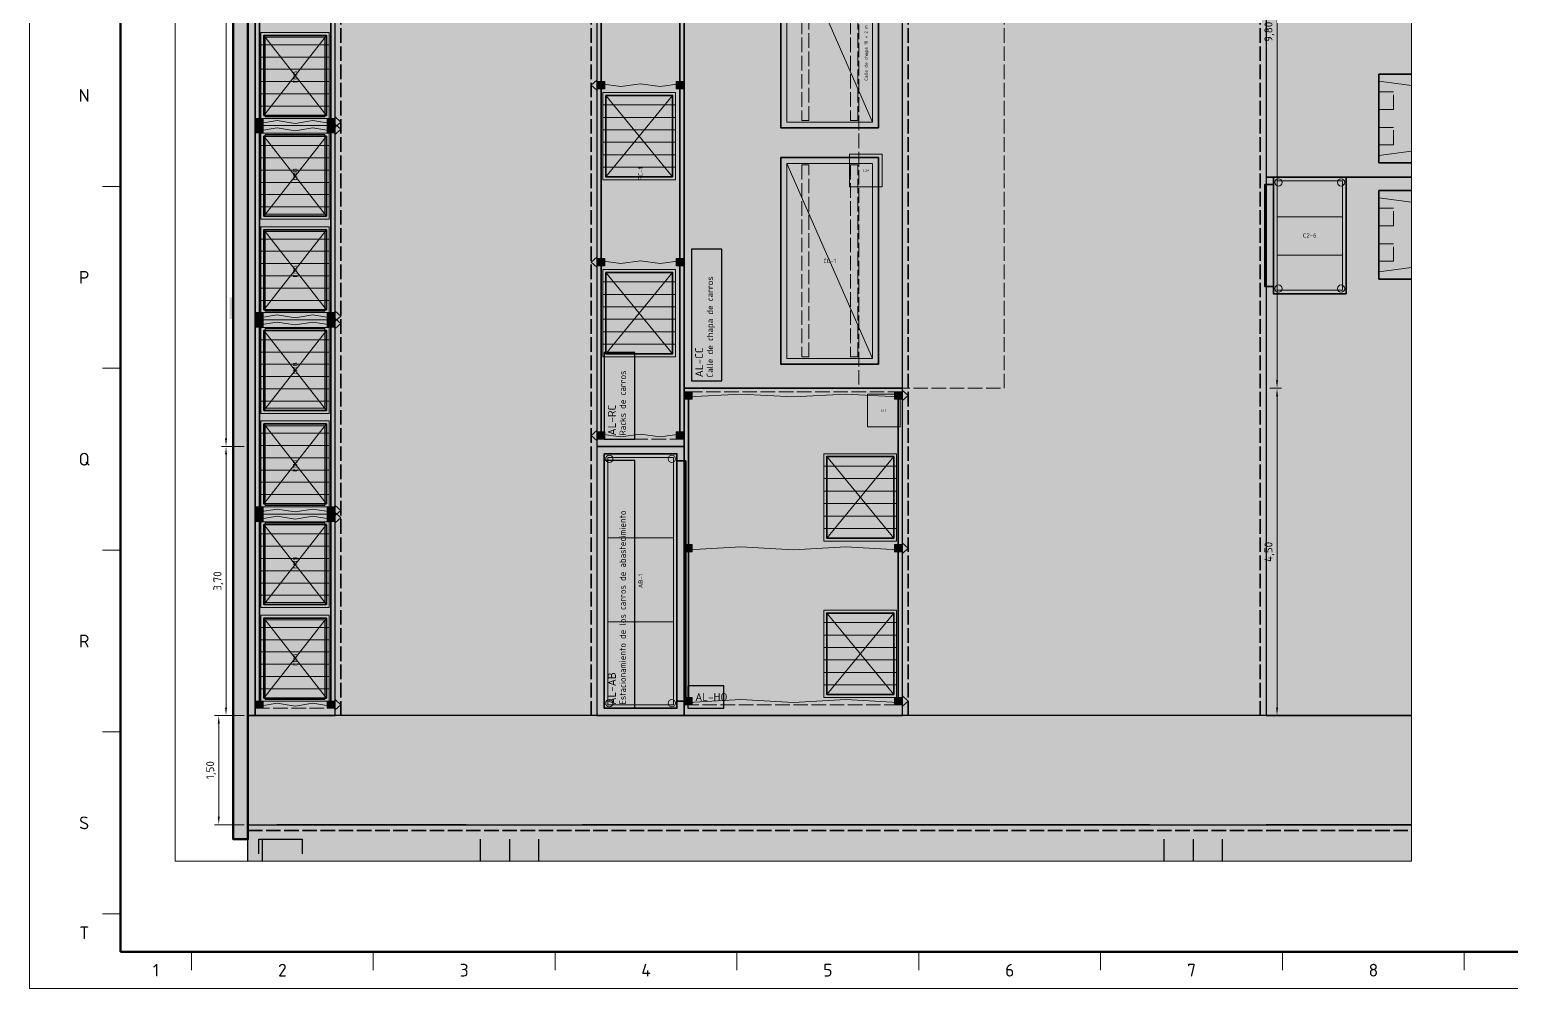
# Model space of a CAD drawing. Header units: millimetres. Extents: x 0 to 1189, y 0 to 841.
# Drawn here: x 0 to 407.4, y 0 to 263.6 of the extents above; entities that cross this region are included whole.
import ezdxf
from ezdxf.enums import TextEntityAlignment as Align

# ---------------------------------------------------------------- set-up
doc = ezdxf.new("R2010")
doc.units = ezdxf.units.MM
doc.linetypes.add('IRAM-E-TRAZOS', pattern=[5, 4, -1])
for name, color, linetype, lineweight in [('06-TEXTO', 7, 'CONTINUOUS', 25), ('07-RECUADRO', 7, 'CONTINUOUS', 70), ('08-FINA', 5, 'CONTINUOUS', 18), ('A-ABERTURA', 7, 'CONTINUOUS', 25), ('A-COLUMNA', 7, 'CONTINUOUS', 50), ('A-COTA', 7, 'CONTINUOUS', 18), ('A-EQUIPO-FINO', 8, 'CONTINUOUS', 13), ('A-EQUIPO-OCULTO', 8, 'IRAM-E-TRAZOS', 13), ('A-EQUIPO-RELLENO', 9, 'CONTINUOUS', 13), ('A-MURO', 7, 'CONTINUOUS', 50), ('A-RELLENO', 9, 'CONTINUOUS', 13), ('A-SECTOR', 1, 'CONTINUOUS', 25), ('A-SECTOR-TXT', 1, 'CONTINUOUS', 25), ('A-SEGURIDAD', 1, 'IRAM-E-TRAZOS', 18), ('A-TEXTO', 7, 'CONTINUOUS', 18)]:
    doc.layers.add(name, color=color, linetype=linetype, lineweight=lineweight)
for name, color, linetype, lineweight, true_color in [('A-DEFENSA', 2, 'CONTINUOUS', 35, 0xe6b400), ('A-EQUIPO', 30, 'CONTINUOUS', 35, 0xe67800), ('A-PASILLO', 2, 'IRAM-E-TRAZOS', 35, 0xd7a500), ('A-SENDA', 2, 'CONTINUOUS', 25, 0xd7a500)]:
    doc.layers.add(name, color=color, linetype=linetype, lineweight=lineweight, true_color=true_color)
doc.styles.add('ISO3098', font='isocpeur.ttf')
doc.dimstyles.new('FLAMA-IRAM', dxfattribs={"dimtxt": 3.5, "dimasz": 3.5, "dimexe": 2, "dimexo": 1.5, "dimgap": 1, "dimtad": 1, "dimdec": 1, "dimtxsty": 'ISO3098', "dimblk": 'IRAM_FLECHA', "dimblk1": 'IRAM_FLECHA', "dimblk2": 'IRAM_FLECHA', "dimcen": 2.5, "dimclrd": 3, "dimclre": 3, "dimclrt": 3, "dimazin": 3, "dimtfac": 1, "dimtmove": 0, "dimatfit": 3, "dimlwd": 18, "dimlwe": 18})

# ---------------------------------------------------------------- blocks, each defined once
blk = doc.blocks.new('IRAM_FLECHA')
blk.add_solid([(0, 0), (-1, 0.125), (-1, -0.125)])

msp = doc.modelspace()

# ---------------------------------------------------------------- hatches: boundary and pattern name
at = {"layer": 'A-ABERTURA', "true_color": 0x3c3c3c}
h = msp.add_hatch(color=7, dxfattribs=at)
h.dxf.hatch_style = 1
h.paths.add_polyline_path([(64, 41), (64, 46), (56, 46), (56, 41)])
at = {"layer": 'A-COLUMNA', "true_color": 0x000000}
h = msp.add_hatch(color=7, dxfattribs=at)
h.dxf.hatch_style = 1
h.paths.add_polyline_path([(55, 184), (61, 184), (61, 190), (55, 190)])
h = msp.add_hatch(color=7, dxfattribs=at)
h.dxf.hatch_style = 1
h.paths.add_polyline_path([(56, 41), (64, 41), (64, 49), (56, 49)])
h = msp.add_hatch(color=7, dxfattribs=at)
h.dxf.hatch_style = 1
h.paths.add_polyline_path([(208, 41), (216, 41), (216, 49), (208, 49)])
h = msp.add_hatch(color=7, dxfattribs=at)
h.dxf.hatch_style = 1
h.paths.add_polyline_path([(360, 41), (368, 41), (368, 49), (360, 49)])
at = {"layer": 'A-EQUIPO-RELLENO', "true_color": 0xe8ecf2}
h = msp.add_hatch(color=7, dxfattribs=at)
h.dxf.hatch_style = 1
h.paths.add_polyline_path([(233.4, 236.6), (233.4, 293.4), (206.6, 293.4), (206.6, 236.6)])
at = {"layer": 'A-EQUIPO-RELLENO', "true_color": 0xeedec0}
h = msp.add_hatch(color=7, dxfattribs=at)
h.dxf.hatch_style = 1
h.paths.add_polyline_path([(82.4, 239.2), (82.4, 262.8), (63.6, 262.8), (63.6, 239.2)])
at = {"layer": 'A-EQUIPO-RELLENO', "true_color": 0x969ba0}
h = msp.add_hatch(color=7, dxfattribs=at)
h.dxf.hatch_style = 1
h.paths.add_polyline_path([(156.2, 249.333), (156.2, 247.333), (158.2, 247.333), (158.2, 249.333)])
h = msp.add_hatch(color=7, dxfattribs=at)
h.dxf.hatch_style = 1
h.paths.add_polyline_path([(177.8, 249.333), (177.8, 247.333), (179.8, 247.333), (179.8, 249.333)])
at = {"layer": 'A-EQUIPO-RELLENO', "true_color": 0xe6e6e6}
h = msp.add_hatch(color=7, dxfattribs=at)
h.dxf.hatch_style = 1
h.paths.add_polyline_path([(371, 227), (371, 251.4), (380, 251.4), (380, 227)])
at = {"layer": 'A-EQUIPO-RELLENO', "true_color": 0xeedec0}
h = msp.add_hatch(color=7, dxfattribs=at)
h.dxf.hatch_style = 1
h.paths.add_polyline_path([(157.6, 246.333), (157.6, 222.333), (177.6, 222.333), (177.6, 246.333)])
at = {"layer": 'A-EQUIPO-RELLENO', "true_color": 0x969ba0}
h = msp.add_hatch(color=7, dxfattribs=at)
h.dxf.hatch_style = 1
h.paths.add_polyline_path([(64.2, 237.2), (64.2, 239.2), (62.2, 239.2), (62.2, 237.2)])
h = msp.add_hatch(color=7, dxfattribs=at)
h.dxf.hatch_style = 1
h.paths.add_polyline_path([(64.2, 235.2), (64.2, 237.2), (62.2, 237.2), (62.2, 235.2)])
h = msp.add_hatch(color=7, dxfattribs=at)
h.dxf.hatch_style = 1
h.paths.add_polyline_path([(83.8, 237.2), (83.8, 239.2), (81.8, 239.2), (81.8, 237.2)])
h = msp.add_hatch(color=7, dxfattribs=at)
h.dxf.hatch_style = 1
h.paths.add_polyline_path([(83.8, 235.2), (83.8, 237.2), (81.8, 237.2), (81.8, 235.2)])
at = {"layer": 'A-EQUIPO-RELLENO', "true_color": 0xeedec0}
h = msp.add_hatch(color=7, dxfattribs=at)
h.dxf.hatch_style = 1
h.paths.add_polyline_path([(82.4, 211.5), (82.4, 235.1), (63.6, 235.1), (63.6, 211.5)])
at = {"layer": 'A-EQUIPO-RELLENO', "true_color": 0xe8ecf2}
h = msp.add_hatch(color=7, dxfattribs=at)
h.dxf.hatch_style = 1
h.paths.add_polyline_path([(233.4, 171.6), (233.4, 228.4), (206.6, 228.4), (206.6, 171.6)])
at = {"layer": 'A-EQUIPO-RELLENO', "true_color": 0xeeeeee}
h = msp.add_hatch(color=7, dxfattribs=at)
h.dxf.hatch_style = 1
h.paths.add_polyline_path([(362, 191), (362, 223), (342, 223), (342, 191)])
at = {"layer": 'A-EQUIPO-RELLENO', "true_color": 0xe6e6e6}
h = msp.add_hatch(color=7, dxfattribs=at)
h.dxf.hatch_style = 1
h.paths.add_polyline_path([(371, 195), (371, 219.4), (380, 219.4), (380, 195)])
at = {"layer": 'A-EQUIPO-RELLENO', "true_color": 0xeedec0}
h = msp.add_hatch(color=7, dxfattribs=at)
h.dxf.hatch_style = 1
h.paths.add_polyline_path([(82.4, 185.8), (82.4, 209.4), (63.6, 209.4), (63.6, 185.8)])
at = {"layer": 'A-EQUIPO-RELLENO', "true_color": 0x969ba0}
h = msp.add_hatch(color=7, dxfattribs=at)
h.dxf.hatch_style = 1
h.paths.add_polyline_path([(156.2, 200.667), (156.2, 198.667), (158.2, 198.667), (158.2, 200.667)])
h = msp.add_hatch(color=7, dxfattribs=at)
h.dxf.hatch_style = 1
h.paths.add_polyline_path([(177.8, 200.667), (177.8, 198.667), (179.8, 198.667), (179.8, 200.667)])
at = {"layer": 'A-EQUIPO-RELLENO', "true_color": 0xeedec0}
h = msp.add_hatch(color=7, dxfattribs=at)
h.dxf.hatch_style = 1
h.paths.add_polyline_path([(157.6, 197.667), (157.6, 173.667), (177.6, 173.667), (177.6, 197.667)])
at = {"layer": 'A-EQUIPO-RELLENO', "true_color": 0x969ba0}
h = msp.add_hatch(color=7, dxfattribs=at)
h.dxf.hatch_style = 1
h.paths.add_polyline_path([(64.2, 183.8), (64.2, 185.8), (62.2, 185.8), (62.2, 183.8)])
h = msp.add_hatch(color=7, dxfattribs=at)
h.dxf.hatch_style = 1
h.paths.add_polyline_path([(64.2, 181.8), (64.2, 183.8), (62.2, 183.8), (62.2, 181.8)])
h = msp.add_hatch(color=7, dxfattribs=at)
h.dxf.hatch_style = 1
h.paths.add_polyline_path([(83.8, 183.8), (83.8, 185.8), (81.8, 185.8), (81.8, 183.8)])
h = msp.add_hatch(color=7, dxfattribs=at)
h.dxf.hatch_style = 1
h.paths.add_polyline_path([(83.8, 181.8), (83.8, 183.8), (81.8, 183.8), (81.8, 181.8)])
at = {"layer": 'A-EQUIPO-RELLENO', "true_color": 0xeedec0}
h = msp.add_hatch(color=7, dxfattribs=at)
h.dxf.hatch_style = 1
h.paths.add_polyline_path([(82.4, 158.1), (82.4, 181.7), (63.6, 181.7), (63.6, 158.1)])
at = {"layer": 'A-EQUIPO-RELLENO', "true_color": 0x969ba0}
h = msp.add_hatch(color=7, dxfattribs=at)
h.dxf.hatch_style = 1
h.paths.add_polyline_path([(182.2, 162), (182.2, 164), (180.2, 164), (180.2, 162)])
h = msp.add_hatch(color=7, dxfattribs=at)
h.dxf.hatch_style = 1
h.paths.add_polyline_path([(239.8, 162), (239.8, 164), (237.8, 164), (237.8, 162)])
at = {"layer": 'A-EQUIPO-RELLENO', "true_color": 0xeedec0}
h = msp.add_hatch(color=7, dxfattribs=at)
h.dxf.hatch_style = 1
h.paths.add_polyline_path([(82.4, 132.4), (82.4, 156), (63.6, 156), (63.6, 132.4)])
at = {"layer": 'A-EQUIPO-RELLENO', "true_color": 0x969ba0}
h = msp.add_hatch(color=7, dxfattribs=at)
h.dxf.hatch_style = 1
h.paths.add_polyline_path([(156.2, 153), (156.2, 151), (158.2, 151), (158.2, 153)])
h = msp.add_hatch(color=7, dxfattribs=at)
h.dxf.hatch_style = 1
h.paths.add_polyline_path([(177.8, 153), (177.8, 151), (179.8, 151), (179.8, 153)])
at = {"layer": 'A-EQUIPO-RELLENO', "true_color": 0xeeeeee}
h = msp.add_hatch(color=7, dxfattribs=at)
h.dxf.hatch_style = 1
h.paths.add_polyline_path([(158, 147), (158, 77), (178, 77), (178, 147)])
at = {"layer": 'A-EQUIPO-RELLENO', "true_color": 0xeedec0}
h = msp.add_hatch(color=7, dxfattribs=at)
h.dxf.hatch_style = 1
h.paths.add_polyline_path([(238.4, 123), (238.4, 147), (218.4, 147), (218.4, 123)])
at = {"layer": 'A-EQUIPO-RELLENO', "true_color": 0x969ba0}
h = msp.add_hatch(color=7, dxfattribs=at)
h.dxf.hatch_style = 1
h.paths.add_polyline_path([(64.2, 130.4), (64.2, 132.4), (62.2, 132.4), (62.2, 130.4)])
h = msp.add_hatch(color=7, dxfattribs=at)
h.dxf.hatch_style = 1
h.paths.add_polyline_path([(64.2, 128.4), (64.2, 130.4), (62.2, 130.4), (62.2, 128.4)])
h = msp.add_hatch(color=7, dxfattribs=at)
h.dxf.hatch_style = 1
h.paths.add_polyline_path([(83.8, 130.4), (83.8, 132.4), (81.8, 132.4), (81.8, 130.4)])
h = msp.add_hatch(color=7, dxfattribs=at)
h.dxf.hatch_style = 1
h.paths.add_polyline_path([(83.8, 128.4), (83.8, 130.4), (81.8, 130.4), (81.8, 128.4)])
at = {"layer": 'A-EQUIPO-RELLENO', "true_color": 0xeedec0}
h = msp.add_hatch(color=7, dxfattribs=at)
h.dxf.hatch_style = 1
h.paths.add_polyline_path([(82.4, 104.7), (82.4, 128.3), (63.6, 128.3), (63.6, 104.7)])
at = {"layer": 'A-EQUIPO-RELLENO', "true_color": 0x969ba0}
h = msp.add_hatch(color=7, dxfattribs=at)
h.dxf.hatch_style = 1
h.paths.add_polyline_path([(182.2, 120), (182.2, 122), (180.2, 122), (180.2, 120)])
h = msp.add_hatch(color=7, dxfattribs=at)
h.dxf.hatch_style = 1
h.paths.add_polyline_path([(239.8, 120), (239.8, 122), (237.8, 122), (237.8, 120)])
at = {"layer": 'A-EQUIPO-RELLENO', "true_color": 0xeedec0}
h = msp.add_hatch(color=7, dxfattribs=at)
h.dxf.hatch_style = 1
h.paths.add_polyline_path([(82.4, 79), (82.4, 102.6), (63.6, 102.6), (63.6, 79)])
h = msp.add_hatch(color=7, dxfattribs=at)
h.dxf.hatch_style = 1
h.paths.add_polyline_path([(238.4, 80), (238.4, 104), (218.4, 104), (218.4, 80)])
at = {"layer": 'A-EQUIPO-RELLENO', "true_color": 0x969ba0}
h = msp.add_hatch(color=7, dxfattribs=at)
h.dxf.hatch_style = 1
h.paths.add_polyline_path([(64.2, 77), (64.2, 79), (62.2, 79), (62.2, 77)])
h = msp.add_hatch(color=7, dxfattribs=at)
h.dxf.hatch_style = 1
h.paths.add_polyline_path([(83.8, 77), (83.8, 79), (81.8, 79), (81.8, 77)])
h = msp.add_hatch(color=7, dxfattribs=at)
h.dxf.hatch_style = 1
h.paths.add_polyline_path([(182.2, 78), (182.2, 80), (180.2, 80), (180.2, 78)])
h = msp.add_hatch(color=7, dxfattribs=at)
h.dxf.hatch_style = 1
h.paths.add_polyline_path([(239.8, 78), (239.8, 80), (237.8, 80), (237.8, 78)])
at = {"layer": 'A-MURO', "true_color": 0x464646}
h = msp.add_hatch(color=7, dxfattribs=at)
h.dxf.hatch_style = 1
h.paths.add_polyline_path([(120, 619), (120, 615), (60, 615), (60, 41), (56, 41), (56, 619)])
at = {"layer": 'A-RELLENO', "true_color": 0xcde1f5}
h = msp.add_hatch(color=7, dxfattribs=at)
h.dxf.hatch_style = 1
h.paths.add_polyline_path([(60, 75), (62, 75), (62, 615), (60, 615)])
h = msp.add_hatch(color=7, dxfattribs=at)
h.dxf.hatch_style = 1
h.paths.add_polyline_path([(62, 75), (84, 75), (84, 615), (62, 615)])
at = {"layer": 'A-RELLENO', "true_color": 0xe2e2e2}
h = msp.add_hatch(color=7, dxfattribs=at)
h.dxf.hatch_style = 1
h.paths.add_polyline_path([(84, 75), (156, 75), (156, 615), (84, 615)])
h = msp.add_hatch(color=7, dxfattribs=at)
h.dxf.hatch_style = 1
h.paths.add_polyline_path([(240, 75), (340, 75), (340, 615), (240, 615)])
at = {"layer": 'A-RELLENO', "true_color": 0xfde4c8}
h = msp.add_hatch(color=7, dxfattribs=at)
h.dxf.hatch_style = 1
h.paths.add_polyline_path([(340, 223), (340, 495), (380, 495), (380, 223)])
at = {"layer": 'A-RELLENO', "true_color": 0xcde1f5}
h = msp.add_hatch(color=7, dxfattribs=at)
h.dxf.hatch_style = 1
h.paths.add_polyline_path([(156, 149), (180, 149), (180, 398), (156, 398)])
h = msp.add_hatch(color=7, dxfattribs=at)
h.dxf.hatch_style = 1
h.paths.add_polyline_path([(180, 165), (240, 165), (240, 361), (180, 361)])
at = {"layer": 'A-RELLENO', "true_color": 0xf6b575}
h = msp.add_hatch(color=7, dxfattribs=at)
h.dxf.hatch_style = 1
h.paths.add_polyline_path([(64.8, 239.6), (81.2, 239.6), (81.2, 261.5), (64.8, 261.5)])
h = msp.add_hatch(color=7, dxfattribs=at)
h.dxf.hatch_style = 1
h.paths.add_polyline_path([(64.8, 212.9), (81.2, 212.9), (81.2, 234.8), (64.8, 234.8)])
at = {"layer": 'A-RELLENO', "true_color": 0xc7bfbc}
h = msp.add_hatch(color=7, dxfattribs=at)
h.dxf.hatch_style = 1
h.paths.add_polyline_path([(225.4, 220.4), (234.4, 220.4), (234.4, 229.4), (225.4, 229.4)])
at = {"layer": 'A-RELLENO', "true_color": 0xf8d9c0}
h = msp.add_hatch(color=7, dxfattribs=at)
h.dxf.hatch_style = 1
h.paths.add_polyline_path([(340, 75), (340, 223), (380, 223), (380, 75)])
at = {"layer": 'A-RELLENO', "true_color": 0xf6b575}
h = msp.add_hatch(color=7, dxfattribs=at)
h.dxf.hatch_style = 1
h.paths.add_polyline_path([(64.8, 186.2), (81.2, 186.2), (81.2, 208.1), (64.8, 208.1)])
h = msp.add_hatch(color=7, dxfattribs=at)
h.dxf.hatch_style = 1
h.paths.add_polyline_path([(64.8, 159.5), (81.2, 159.5), (81.2, 181.4), (64.8, 181.4)])
at = {"layer": 'A-RELLENO', "true_color": 0xcde1f5}
h = msp.add_hatch(color=7, dxfattribs=at)
h.dxf.hatch_style = 1
h.paths.add_polyline_path([(180, 75), (240, 75), (240, 165), (180, 165)])
at = {"layer": 'A-RELLENO', "true_color": 0xaf907f}
h = msp.add_hatch(color=7, dxfattribs=at)
h.dxf.hatch_style = 1
h.paths.add_polyline_path([(230.4, 154.4), (239.4, 154.4), (239.4, 163.4), (230.4, 163.4)])
at = {"layer": 'A-RELLENO', "true_color": 0xf6b575}
h = msp.add_hatch(color=7, dxfattribs=at)
h.dxf.hatch_style = 1
h.paths.add_polyline_path([(64.8, 132.8), (81.2, 132.8), (81.2, 154.7), (64.8, 154.7)])
at = {"layer": 'A-RELLENO', "true_color": 0xcde1f5}
h = msp.add_hatch(color=7, dxfattribs=at)
h.dxf.hatch_style = 1
h.paths.add_polyline_path([(156, 75), (180, 75), (180, 149), (156, 149)])
at = {"layer": 'A-RELLENO', "true_color": 0xf6b575}
h = msp.add_hatch(color=7, dxfattribs=at)
h.dxf.hatch_style = 1
h.paths.add_polyline_path([(64.8, 106.1), (81.2, 106.1), (81.2, 128), (64.8, 128)])
h = msp.add_hatch(color=7, dxfattribs=at)
h.dxf.hatch_style = 1
h.paths.add_polyline_path([(64.8, 79.4), (81.2, 79.4), (81.2, 101.3), (64.8, 101.3)])
at = {"layer": 'A-RELLENO', "true_color": 0xfff4b4}
h = msp.add_hatch(color=7, dxfattribs=at)
h.dxf.hatch_style = 1
h.paths.add_polyline_path([(60, 45), (60, 75), (380, 75), (380, 45)])
at = {"layer": 'A-RELLENO', "true_color": 0xe2e2e2}
h = msp.add_hatch(color=7, dxfattribs=at)
h.dxf.hatch_style = 1
h.paths.add_polyline_path([(60, 45), (380, 45), (380, 35), (60, 35)])
at = {"layer": 'A-SECTOR-TXT', "true_color": 0xffffff}
h = msp.add_hatch(color=7, dxfattribs=at)
h.dxf.hatch_style = 1
h.paths.add_polyline_path([(190.38, 167), (190.38, 203.264), (182, 203.264), (182, 167)])
h = msp.add_hatch(color=7, dxfattribs=at)
h.dxf.hatch_style = 1
h.paths.add_polyline_path([(166.38, 151), (166.38, 174.79), (158, 174.79), (158, 151)])
h = msp.add_hatch(color=7, dxfattribs=at)
h.dxf.hatch_style = 1
h.paths.add_polyline_path([(166.38, 77), (166.38, 145.142), (158, 145.142), (158, 77)])
h = msp.add_hatch(color=7, dxfattribs=at)
h.dxf.hatch_style = 1
h.paths.add_polyline_path([(181, 77), (190.93, 77), (190.93, 83.19), (181, 83.19)])

# ---------------------------------------------------------------- linework, layer by layer
at = {"layer": '07-RECUADRO'}
msp.add_lwpolyline([(25, 10), (1179, 10), (1179, 831), (25, 831)], close=True, dxfattribs=at)
at = {"layer": '08-FINA'}
for p, q in [((25, 220.5), (20, 220.5)), ((25, 170.5), (20, 170.5)), ((25, 120.5), (20, 120.5)), ((25, 70.5), (20, 70.5)), ((25, 20.5), (20, 20.5)), ((44.5, 10), (44.5, 5)), ((94.5, 10), (94.5, 5)), ((144.5, 10), (144.5, 5)), ((194.5, 10), (194.5, 5)), ((244.5, 10), (244.5, 5)), ((294.5, 10), (294.5, 5)), ((344.5, 10), (344.5, 5)), ((394.5, 10), (394.5, 5))]:
    msp.add_line(p, q, dxfattribs=at)
msp.add_lwpolyline([(0, 0), (1189, 0), (1189, 841), (0, 841)], close=True, dxfattribs=at)
at = {"layer": 'A-ABERTURA'}
for p, q in [((60, 35), (60, 41)), ((63, 37), (63, 41)), ((63, 41), (75, 41)), ((64, 35), (64, 41)), ((75, 37), (75, 41))]:
    msp.add_line(p, q, dxfattribs=at)
at = {"layer": 'A-DEFENSA'}
for p, q in [((68, 45), (120, 45)), ((152, 45), (308, 45)), ((340, 45), (380, 45))]:
    msp.add_line(p, q, dxfattribs=at)
at = {"layer": 'A-EQUIPO'}
for p, q in [((157.2, 297), (157.2, 151)), ((178.8, 297), (178.8, 151)), ((63.2, 237.2), (63.2, 290.6)), ((82.8, 237.2), (82.8, 290.6)), ((63.2, 183.8), (63.2, 237.2)), ((82.8, 183.8), (82.8, 237.2)), ((63.2, 130.4), (63.2, 183.8)), ((82.8, 130.4), (82.8, 183.8)), ((181.2, 78), (181.2, 164)), ((238.8, 78), (238.8, 164)), ((63.2, 77), (63.2, 130.4)), ((82.8, 77), (82.8, 130.4))]:
    msp.add_line(p, q, dxfattribs=at)
for points in [[(233.4, 236.6), (233.4, 293.4), (206.6, 293.4), (206.6, 236.6)], [(81.6, 240), (81.6, 262), (64.4, 262), (64.4, 240)], [(158.4, 245.533), (158.4, 223.133), (176.8, 223.133), (176.8, 245.533)], [(81.6, 212.3), (81.6, 234.3), (64.4, 234.3), (64.4, 212.3)], [(233.4, 171.6), (233.4, 228.4), (206.6, 228.4), (206.6, 171.6)], [(362, 191), (362, 223), (342, 223), (342, 191)], [(81.6, 186.6), (81.6, 208.6), (64.4, 208.6), (64.4, 186.6)], [(158.4, 196.867), (158.4, 174.467), (176.8, 174.467), (176.8, 196.867)], [(81.6, 158.9), (81.6, 180.9), (64.4, 180.9), (64.4, 158.9)], [(81.6, 133.2), (81.6, 155.2), (64.4, 155.2), (64.4, 133.2)], [(158, 147), (158, 77), (178, 77), (178, 147)], [(237.6, 123.8), (237.6, 146.2), (219.2, 146.2), (219.2, 123.8)], [(81.6, 105.5), (81.6, 127.5), (64.4, 127.5), (64.4, 105.5)], [(237.6, 80.8), (237.6, 103.2), (219.2, 103.2), (219.2, 80.8)], [(81.6, 79.8), (81.6, 101.8), (64.4, 101.8), (64.4, 79.8)]]:
    msp.add_lwpolyline(points, close=True, dxfattribs=at)
for points in [[(371, 251.4), (371, 227), (380, 227)], [(380, 251.4), (371, 251.4)], [(342, 193), (339.6, 193), (339.6, 221), (342, 221)], [(371, 219.4), (371, 195), (380, 195)], [(380, 219.4), (371, 219.4)], [(178, 145), (180.4, 145), (180.4, 79), (178, 79)]]:
    msp.add_lwpolyline(points, dxfattribs=at)
at = {"layer": 'A-EQUIPO-FINO'}
for p, q in [((231.8, 238.2), (208.2, 291.8)), ((81.6, 240), (64.4, 262)), ((64.4, 240), (81.6, 262)), ((82.4, 259.429), (63.6, 259.429)), ((82.4, 256.057), (63.6, 256.057)), ((82.4, 252.686), (63.6, 252.686)), ((82.4, 249.314), (63.6, 249.314)), ((82.4, 245.943), (63.6, 245.943)), ((158.4, 245.533), (176.8, 223.133)), ((176.8, 245.533), (158.4, 223.133)), ((82.4, 242.571), (63.6, 242.571)), ((157.6, 242.905), (177.6, 242.905)), ((157.6, 239.476), (177.6, 239.476)), ((81.6, 212.3), (64.4, 234.3)), ((64.4, 212.3), (81.6, 234.3)), ((157.6, 236.048), (177.6, 236.048)), ((157.6, 232.619), (177.6, 232.619)), ((82.4, 231.729), (63.6, 231.729)), ((82.4, 228.357), (63.6, 228.357)), ((157.6, 229.19), (177.6, 229.19)), ((82.4, 224.986), (63.6, 224.986)), ((157.6, 225.762), (177.6, 225.762)), ((231.8, 173.2), (208.2, 226.8)), ((82.4, 221.614), (63.6, 221.614)), ((82.4, 218.243), (63.6, 218.243)), ((82.4, 214.871), (63.6, 214.871)), ((361, 212.12), (343, 212.12)), ((81.6, 186.6), (64.4, 208.6)), ((64.4, 186.6), (81.6, 208.6)), ((82.4, 206.029), (63.6, 206.029)), ((82.4, 202.657), (63.6, 202.657)), ((361, 201.56), (343, 201.56)), ((82.4, 199.286), (63.6, 199.286)), ((82.4, 195.914), (63.6, 195.914)), ((158.4, 196.867), (176.8, 174.467)), ((176.8, 196.867), (158.4, 174.467)), ((82.4, 192.543), (63.6, 192.543)), ((157.6, 194.238), (177.6, 194.238)), ((82.4, 189.171), (63.6, 189.171)), ((157.6, 190.81), (177.6, 190.81)), ((157.6, 187.381), (177.6, 187.381)), ((157.6, 183.952), (177.6, 183.952)), ((81.6, 158.9), (64.4, 180.9)), ((64.4, 158.9), (81.6, 180.9)), ((157.6, 180.524), (177.6, 180.524)), ((82.4, 178.329), (63.6, 178.329)), ((157.6, 177.095), (177.6, 177.095)), ((82.4, 174.957), (63.6, 174.957)), ((82.4, 171.586), (63.6, 171.586)), ((82.4, 168.214), (63.6, 168.214)), ((82.4, 164.843), (63.6, 164.843)), ((82.4, 161.471), (63.6, 161.471)), ((81.6, 133.2), (64.4, 155.2)), ((64.4, 133.2), (81.6, 155.2)), ((82.4, 152.629), (63.6, 152.629)), ((82.4, 149.257), (63.6, 149.257)), ((82.4, 145.886), (63.6, 145.886)), ((238.4, 143.571), (218.4, 143.571)), ((237.6, 123.8), (219.2, 146.2)), ((219.2, 123.8), (237.6, 146.2)), ((82.4, 142.514), (63.6, 142.514)), ((82.4, 139.143), (63.6, 139.143)), ((238.4, 140.143), (218.4, 140.143)), ((82.4, 135.771), (63.6, 135.771)), ((238.4, 136.714), (218.4, 136.714)), ((238.4, 133.286), (218.4, 133.286)), ((81.6, 105.5), (64.4, 127.5)), ((64.4, 105.5), (81.6, 127.5)), ((238.4, 129.857), (218.4, 129.857)), ((238.4, 126.429), (218.4, 126.429)), ((82.4, 124.929), (63.6, 124.929)), ((159, 123.9), (177, 123.9)), ((82.4, 121.557), (63.6, 121.557)), ((82.4, 118.186), (63.6, 118.186)), ((82.4, 114.814), (63.6, 114.814)), ((82.4, 111.443), (63.6, 111.443)), ((82.4, 108.071), (63.6, 108.071)), ((237.6, 80.8), (219.2, 103.2)), ((219.2, 80.8), (237.6, 103.2)), ((82.4, 99.229), (63.6, 99.229)), ((81.6, 79.8), (64.4, 101.8)), ((64.4, 79.8), (81.6, 101.8)), ((159, 100.8), (177, 100.8)), ((238.4, 100.571), (218.4, 100.571)), ((82.4, 95.857), (63.6, 95.857)), ((238.4, 97.143), (218.4, 97.143)), ((238.4, 93.714), (218.4, 93.714)), ((82.4, 92.486), (63.6, 92.486)), ((238.4, 90.286), (218.4, 90.286)), ((82.4, 89.114), (63.6, 89.114)), ((82.4, 85.743), (63.6, 85.743)), ((238.4, 86.857), (218.4, 86.857)), ((82.4, 82.371), (63.6, 82.371)), ((238.4, 83.429), (218.4, 83.429))]:
    msp.add_line(p, q, dxfattribs=at)
for points in [[(231.8, 238.2), (231.8, 291.8), (208.2, 291.8), (208.2, 238.2)], [(82.4, 239.2), (82.4, 262.8), (63.6, 262.8), (63.6, 239.2)], [(64.8, 239.6), (81.2, 239.6), (81.2, 261.5), (64.8, 261.5)], [(156.2, 249.333), (156.2, 247.333), (158.2, 247.333), (158.2, 249.333)], [(177.8, 249.333), (177.8, 247.333), (179.8, 247.333), (179.8, 249.333)], [(157.6, 246.333), (157.6, 222.333), (177.6, 222.333), (177.6, 246.333)], [(64.2, 237.2), (64.2, 239.2), (62.2, 239.2), (62.2, 237.2)], [(64.2, 235.2), (64.2, 237.2), (62.2, 237.2), (62.2, 235.2)], [(83.8, 237.2), (83.8, 239.2), (81.8, 239.2), (81.8, 237.2)], [(83.8, 235.2), (83.8, 237.2), (81.8, 237.2), (81.8, 235.2)], [(82.4, 211.5), (82.4, 235.1), (63.6, 235.1), (63.6, 211.5)], [(64.8, 212.9), (81.2, 212.9), (81.2, 234.8), (64.8, 234.8)], [(225.4, 220.4), (234.4, 220.4), (234.4, 229.4), (225.4, 229.4)], [(231.8, 173.2), (231.8, 226.8), (208.2, 226.8), (208.2, 173.2)], [(361, 192), (361, 222), (343, 222), (343, 192)], [(82.4, 185.8), (82.4, 209.4), (63.6, 209.4), (63.6, 185.8)], [(64.8, 186.2), (81.2, 186.2), (81.2, 208.1), (64.8, 208.1)], [(156.2, 200.667), (156.2, 198.667), (158.2, 198.667), (158.2, 200.667)], [(177.8, 200.667), (177.8, 198.667), (179.8, 198.667), (179.8, 200.667)], [(157.6, 197.667), (157.6, 173.667), (177.6, 173.667), (177.6, 197.667)], [(64.2, 183.8), (64.2, 185.8), (62.2, 185.8), (62.2, 183.8)], [(64.2, 181.8), (64.2, 183.8), (62.2, 183.8), (62.2, 181.8)], [(83.8, 183.8), (83.8, 185.8), (81.8, 185.8), (81.8, 183.8)], [(83.8, 181.8), (83.8, 183.8), (81.8, 183.8), (81.8, 181.8)], [(82.4, 158.1), (82.4, 181.7), (63.6, 181.7), (63.6, 158.1)], [(64.8, 159.5), (81.2, 159.5), (81.2, 181.4), (64.8, 181.4)], [(182.2, 162), (182.2, 164), (180.2, 164), (180.2, 162)], [(230.4, 154.4), (239.4, 154.4), (239.4, 163.4), (230.4, 163.4)], [(239.8, 162), (239.8, 164), (237.8, 164), (237.8, 162)], [(82.4, 132.4), (82.4, 156), (63.6, 156), (63.6, 132.4)], [(64.8, 132.8), (81.2, 132.8), (81.2, 154.7), (64.8, 154.7)], [(156.2, 153), (156.2, 151), (158.2, 151), (158.2, 153)], [(177.8, 153), (177.8, 151), (179.8, 151), (179.8, 153)], [(238.4, 123), (238.4, 147), (218.4, 147), (218.4, 123)], [(159, 146), (159, 78), (177, 78), (177, 146)], [(64.2, 130.4), (64.2, 132.4), (62.2, 132.4), (62.2, 130.4)], [(64.2, 128.4), (64.2, 130.4), (62.2, 130.4), (62.2, 128.4)], [(83.8, 130.4), (83.8, 132.4), (81.8, 132.4), (81.8, 130.4)], [(83.8, 128.4), (83.8, 130.4), (81.8, 130.4), (81.8, 128.4)], [(82.4, 104.7), (82.4, 128.3), (63.6, 128.3), (63.6, 104.7)], [(64.8, 106.1), (81.2, 106.1), (81.2, 128), (64.8, 128)], [(182.2, 120), (182.2, 122), (180.2, 122), (180.2, 120)], [(239.8, 120), (239.8, 122), (237.8, 122), (237.8, 120)], [(82.4, 79), (82.4, 102.6), (63.6, 102.6), (63.6, 79)], [(238.4, 80), (238.4, 104), (218.4, 104), (218.4, 80)], [(64.8, 79.4), (81.2, 79.4), (81.2, 101.3), (64.8, 101.3)], [(64.2, 77), (64.2, 79), (62.2, 79), (62.2, 77)], [(83.8, 77), (83.8, 79), (81.8, 79), (81.8, 77)], [(182.2, 78), (182.2, 80), (180.2, 80), (180.2, 78)], [(239.8, 78), (239.8, 80), (237.8, 80), (237.8, 78)]]:
    msp.add_lwpolyline(points, close=True, dxfattribs=at)
for points in [[(157.2, 248.733), (162.6, 247.933), (168, 248.733), (173.4, 247.933), (178.8, 248.733)], [(371, 249.4), (380, 248.195)], [(82.8, 237.8), (77.9, 238.6), (73, 237.8), (68.1, 238.6), (63.2, 237.8)], [(82.8, 235.8), (77.9, 236.6), (73, 235.8), (68.1, 236.6), (63.2, 235.8)], [(380, 230.205), (371, 229)], [(371, 217.4), (380, 216.195)], [(157.2, 200.067), (162.6, 199.267), (168, 200.067), (173.4, 199.267), (178.8, 200.067)], [(380, 198.205), (371, 197)], [(82.8, 184.4), (77.9, 185.2), (73, 184.4), (68.1, 185.2), (63.2, 184.4)], [(82.8, 182.4), (77.9, 183.2), (73, 182.4), (68.1, 183.2), (63.2, 182.4)], [(238.8, 162.6), (224.4, 163.4), (210, 162.6), (195.6, 163.4), (181.2, 162.6)], [(157.2, 152.4), (162.6, 151.6), (168, 152.4), (173.4, 151.6), (178.8, 152.4)], [(82.8, 131), (77.9, 131.8), (73, 131), (68.1, 131.8), (63.2, 131)], [(82.8, 129), (77.9, 129.8), (73, 129), (68.1, 129.8), (63.2, 129)], [(238.8, 120.6), (224.4, 121.4), (210, 120.6), (195.6, 121.4), (181.2, 120.6)], [(82.8, 77.6), (77.9, 78.4), (73, 77.6), (68.1, 78.4), (63.2, 77.6)], [(238.8, 78.6), (224.4, 79.4), (210, 78.6), (195.6, 79.4), (181.2, 78.6)]]:
    msp.add_lwpolyline(points, dxfattribs=at)
for centre in [(343.4, 221.6), (360.6, 221.6), (343.4, 192.4), (360.6, 192.4), (159.4, 145.6), (176.6, 145.6), (159.4, 78.4), (176.6, 78.4)]:
    msp.add_circle(centre, 1, dxfattribs=at)
at = {"layer": 'A-EQUIPO-OCULTO'}
for points in [[(228, 165), (268, 165), (268, 365), (228, 365)], [(156, 297), (156, 151), (180, 151), (180, 297)], [(84, 237.2), (84, 290.6), (62, 290.6), (62, 237.2)], [(214.3, 238.6), (214.3, 291.4), (212.3, 291.4), (212.3, 238.6)], [(227.7, 238.6), (227.7, 291.4), (225.7, 291.4), (225.7, 238.6)], [(371, 246.48), (371, 241.68), (375, 241.68), (375, 246.48)], [(84, 183.8), (84, 237.2), (62, 237.2), (62, 183.8)], [(371, 236.72), (371, 231.92), (375, 231.92), (375, 236.72)], [(214.3, 173.6), (214.3, 226.4), (212.3, 226.4), (212.3, 173.6)], [(227.7, 173.6), (227.7, 226.4), (225.7, 226.4), (225.7, 173.6)], [(371, 214.48), (371, 209.68), (375, 209.68), (375, 214.48)], [(371, 204.72), (371, 199.92), (375, 199.92), (375, 204.72)], [(84, 130.4), (84, 183.8), (62, 183.8), (62, 130.4)], [(240, 78), (240, 164), (180, 164), (180, 78)], [(84, 77), (84, 130.4), (62, 130.4), (62, 77)]]:
    msp.add_lwpolyline(points, close=True, dxfattribs=at)
at = {"layer": 'A-MURO'}
msp.add_lwpolyline([(120, 619), (120, 615), (60, 615), (60, 41), (56, 41), (56, 619)], close=True, dxfattribs=at)
at = {"layer": 'A-PASILLO'}
for p, q in [((85.6, 75), (85.6, 615)), ((154.4, 75), (154.4, 615)), ((241.6, 75), (241.6, 615)), ((338.4, 75), (338.4, 615)), ((60, 43.4), (380, 43.4))]:
    msp.add_line(p, q, dxfattribs=at)
at = {"layer": 'A-SECTOR'}
for points in [[(60, 75), (62, 75), (62, 615), (60, 615)], [(62, 75), (84, 75), (84, 615), (62, 615)], [(156, 149), (180, 149), (180, 398), (156, 398)], [(180, 165), (240, 165), (240, 361), (180, 361)], [(180, 75), (240, 75), (240, 165), (180, 165)], [(156, 75), (180, 75), (180, 149), (156, 149)]]:
    msp.add_lwpolyline(points, close=True, dxfattribs=at)
for points in [[(380, 495), (340, 495), (340, 223)], [(380, 223), (340, 223), (340, 75)], [(340, 223), (380, 223)], [(340, 75), (380, 75)]]:
    msp.add_lwpolyline(points, dxfattribs=at)
at = {"layer": 'A-SECTOR-TXT'}
for points in [[(190.38, 167), (190.38, 203.264), (182, 203.264), (182, 167)], [(166.38, 151), (166.38, 174.79), (158, 174.79), (158, 151)], [(166.38, 77), (166.38, 145.142), (158, 145.142), (158, 77)], [(181, 77), (190.93, 77), (190.93, 83.19), (181, 83.19)]]:
    msp.add_lwpolyline(points, close=True, dxfattribs=at)
at = {"layer": 'A-SEGURIDAD'}
for points in [[(156, 249.733), (154.4, 248.333), (156, 246.933)], [(84, 236.8), (85.6, 238.2), (84, 239.6)], [(84, 234.8), (85.6, 236.2), (84, 237.6)], [(156, 201.067), (154.4, 199.667), (156, 198.267)], [(84, 183.4), (85.6, 184.8), (84, 186.2)], [(84, 181.4), (85.6, 182.8), (84, 184.2)], [(240, 161.6), (241.6, 163), (240, 164.4)], [(156, 153.4), (154.4, 152), (156, 150.6)], [(84, 130), (85.6, 131.4), (84, 132.8)], [(84, 128), (85.6, 129.4), (84, 130.8)], [(240, 119.6), (241.6, 121), (240, 122.4)], [(84, 76.6), (85.6, 78), (84, 79.4)], [(240, 77.6), (241.6, 79), (240, 80.4)]]:
    msp.add_lwpolyline(points, dxfattribs=at)
at = {"layer": 'A-SENDA'}
for p, q in [((124, 35), (124, 41)), ((132, 35), (132, 41)), ((140, 35), (140, 41)), ((312, 35), (312, 41)), ((320, 35), (320, 41)), ((328, 35), (328, 41))]:
    msp.add_line(p, q, dxfattribs=at)
for points in [[(380, 75), (60, 75), (60, 45)], [(60, 45), (380, 45)]]:
    msp.add_lwpolyline(points, dxfattribs=at)
at = {"layer": 'A-TEXTO'}
msp.add_lwpolyline([(40, 35), (380, 35), (380, 635), (40, 635)], close=True, dxfattribs=at)

# ---------------------------------------------------------------- texts
at = {"layer": '06-TEXTO', "style": 'ISO3098'}
for s, p in [('N', (15, 245.5)), ('P', (15, 195.5)), ('Q', (15, 145.5)), ('R', (15, 95.5)), ('S', (15, 45.5)), ('T', (15, 15.25)), ('1', (34.75, 5)), ('2', (69.5, 5)), ('3', (119.5, 5)), ('4', (169.5, 5)), ('5', (219.5, 5)), ('6', (269.5, 5)), ('7', (319.5, 5)), ('8', (369.5, 5))]:
    msp.add_text(s, height=3.5, dxfattribs=at).set_placement(p, align=Align.MIDDLE_CENTER)
at = {"layer": 'A-SECTOR-TXT', "style": 'ISO3098'}
for s, height, p in [('Calle de chapa de carros', 1.76, (186.19, 168)), ('AL-CC', 2.2, (183, 168)), ('Racks de carros', 1.76, (162.19, 152)), ('AL-RC', 2.2, (159, 152)), ('Estacionamiento de los carros de abastecimiento', 1.76, (162.19, 78)), ('AL-AB', 2.2, (159, 78)), ('AL-W', 0.7, (63, 78))]:
    msp.add_text(s, height=height, rotation=90, dxfattribs=at).set_placement(p, align=Align.TOP_LEFT)
msp.add_text('AL-HO', height=2.2, dxfattribs=at).set_placement((183, 81.19), align=Align.TOP_LEFT)
at = {"layer": 'A-TEXTO', "style": 'ISO3098'}
for s, height, p in [('Calle de chapa 10 × 2 m (blanco, posiciones numeradas)', 0.9, (230, 267)), ('EMB', 1.2, (73, 250.55)), ('EMB', 1.2, (73, 223.85)), ('RC-1', 1.2, (168, 224)), ('EMB', 1.2, (73, 197.15)), ('EMB', 1.2, (73, 170.45)), ('EMB', 1.2, (73, 143.75)), ('EMB', 1.2, (73, 117.05)), ('AB-1', 1.2, (168, 112)), ('EMB', 1.2, (73, 90.35))]:
    msp.add_text(s, height=height, rotation=90, dxfattribs=at).set_placement(p, align=Align.MIDDLE_CENTER)
for s, height, p in [('CCH', 0.66, (229.9, 224.9)), ('C2-6', 1.2, (352, 207)), ('CC-1', 1.2, (220, 200)), ('CHF', 0.66, (234.9, 158.9))]:
    msp.add_text(s, height=height, dxfattribs=at).set_placement(p, align=Align.MIDDLE_CENTER)

# ---------------------------------------------------------------- dimensions: what is measured, and where the dimension line sits
at = {"layer": 'A-COTA'}
for base, p1, p2 in [((54, 149), (60, 149), (60, 398)), ((343, 165), (340, 165), (340, 361)), ((343, 75), (340, 75), (340, 165)), ((54, 75), (60, 75), (60, 149)), ((52, 45), (60, 45), (60, 75))]:
    msp.add_linear_dim(base=base, p1=p1, p2=p2, angle=90, dimstyle='FLAMA-IRAM', override={"dimtxt": 2.2, "dimasz": 2.2, "dimexe": 1.2, "dimexo": 1, "dimdec": 2, "dimlfac": 0.05, "dimzin": 0}, dxfattribs=at).render()

doc.saveas('drawing.dxf')
